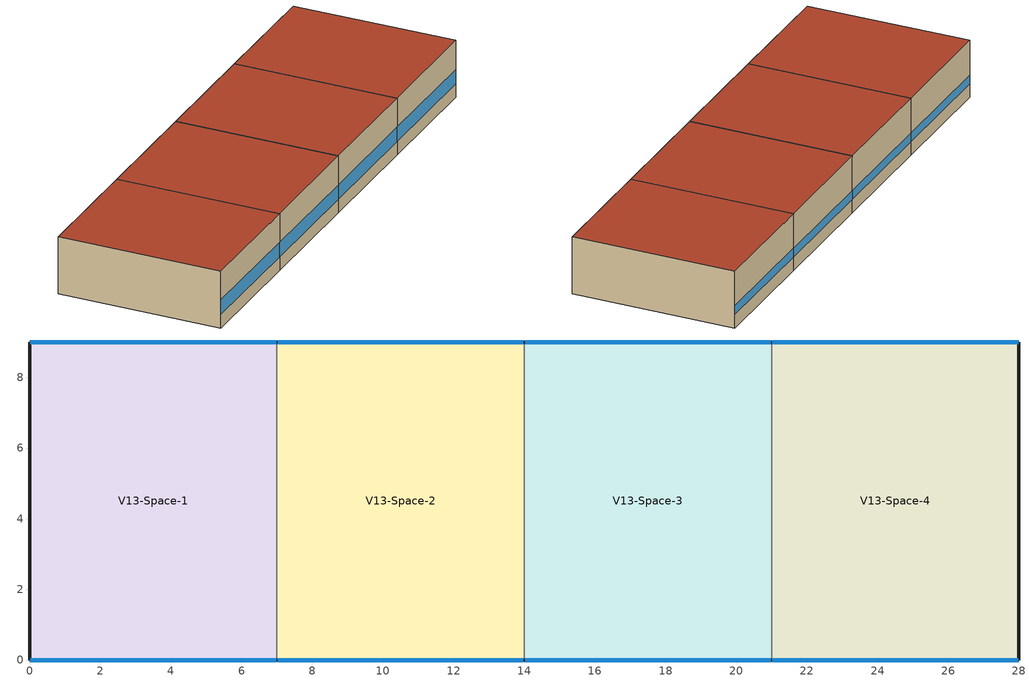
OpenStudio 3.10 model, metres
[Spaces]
V13-Space-1
 floor ground: 0,0 0,9 7,9 7,0 z0
 wall outside (V13WallInit): 7,9 0,9 0,0 7,0 z0:3.2
 wall to V13-Space-2: 7,0 7,9 z0:3.2
 window (V13WindowInit): 0.03,0 6.97,0 z0.76:1.57; 6.97,9 0.03,9 z0.76:1.25
 roof outside (V13RoofInit): 7,0 7,9 0,9 0,0 z3.2
V13-Space-2
 floor ground: 7,0 7,9 14,9 14,0 z0
 wall outside (V13WallInit): 14,9 7,9 / 7,0 14,0 z0:3.2
 wall to V13-Space-3: 14,0 14,9 z0:3.2
 window (V13WindowInit): 7.03,0 13.97,0 z0.76:1.57; 13.97,9 7.03,9 z0.76:1.25
 roof outside (V13RoofInit): 14,0 14,9 7,9 7,0 z3.2
V13-Space-3
 floor ground: 14,0 14,9 21,9 21,0 z0
 wall outside (V13WallInit): 21,9 14,9 / 14,0 21,0 z0:3.2
 wall to V13-Space-4: 21,0 21,9 z0:3.2
 window (V13WindowInit): 20.97,9 14.03,9 z0.76:1.25; 14.03,0 20.97,0 z0.76:1.57
 roof outside (V13RoofInit): 21,0 21,9 14,9 14,0 z3.2
V13-Space-4
 floor ground: 21,0 21,9 28,9 28,0 z0
 wall outside (V13WallInit): 21,0 28,0 28,9 21,9 z0:3.2
 window (V13WindowInit): 27.97,9 21.03,9 z0.76:1.25; 21.03,0 27.97,0 z0.76:1.57
 roof outside (V13RoofInit): 28,0 28,9 21,9 21,0 z3.2
[Material] Roughness=MediumSmooth; Thickness {m}=0.16; Density {kg/m3}=800; Specific Heat {J/kg-K}=900
Name | Conductivity {W/m-K}
V13WallInit Material | 0.8
V13RoofInit Material | 0.45
[Construction]
V13WallInit: V13WallInit Material
V13RoofInit: V13RoofInit Material
V13WindowInit: V13WindowInit Glazing
[WindowMaterial:SimpleGlazingSystem]
V13WindowInit Glazing: U-Factor {W/m2-K}=3.2; Solar Heat Gain Coefficient=0.4; Visible Transmittance=0.6
[BuildingStory]
Story 1: Nominal Z Coordinate {m}=0
[Space] Building Story=Story 1
Name | Thermal Zone
V13-Space-1 | V13-Space-1 Zone
V13-Space-2 | V13-Space-2 Zone
V13-Space-3 | V13-Space-3 Zone
V13-Space-4 | V13-Space-4 Zone
[ThermalZone] Use Ideal Air Loads=No
Name | Thermostat
V13-Space-1 Zone | V13-Space-1 Thermostat
V13-Space-2 Zone | V13-Space-2 Thermostat
V13-Space-3 Zone | V13-Space-3 Thermostat
V13-Space-4 Zone | V13-Space-4 Thermostat
[Sizing:Zone] Zone Cooling Design Supply Air Temperature Input Method=SupplyAirTemperature; Zone Cooling Design Supply Air Temperature {C}=14; Zone Cooling Design Supply Air Temperature Difference {deltaC}=11.11; Zone Heating Design Supply Air Temperature Input Method=SupplyAirTemperature; Zone Heating Design Supply Air Temperature {C}=40; Zone Heating Design Supply Air Temperature Difference {deltaC}=11.11; Zone Cooling Design Supply Air Humidity Ratio {kg-H2O/kg-air}=0.0085; Zone Heating Design Supply Air Humidity Ratio {kg-H2O/kg-air}=0.008; Cooling Design Air Flow Method=DesignDay; Heating Design Air Flow Method=DesignDay; Account for Dedicated Outdoor Air System=No; Dedicated Outdoor Air System Control Strategy=NeutralSupplyAir; Dedicated Outdoor Air Low Setpoint Temperature for Design {C}=autosize; Dedicated Outdoor Air High Setpoint Temperature for Design {C}=autosize; Zone Load Sizing Method=Sensible Load Only No Latent Load; Zone Latent Cooling Design Supply Air Humidity Ratio Input Method=HumidityRatioDifference; Zone Cooling Design Supply Air Humidity Ratio Difference {kgWater/kgDryAir}=0.005; Zone Latent Heating Design Supply Air Humidity Ratio Input Method=HumidityRatioDifference; Zone Humidification Design Supply Air Humidity Ratio Difference {kgWater/kgDryAir}=0.005; Sizing Option=Coincident
V13-Space-1 Zone; V13-Space-2 Zone; V13-Space-3 Zone; V13-Space-4 Zone
[Zone equipment]
V13-Space-1 Zone: V13-Space-1 Ideal Loads
V13-Space-2 Zone: V13-Space-2 Ideal Loads
V13-Space-3 Zone: V13-Space-3 Ideal Loads
V13-Space-4 Zone: V13-Space-4 Ideal Loads
[ThermostatSetpoint:DualSetpoint]
Name | Heating Setpoint Temperature Schedule | Cooling Setpoint Temperature Schedule
V13-Space-1 Thermostat | V13-Space-1 HtgSch | V13-Space-1 ClgSch
V13-Space-2 Thermostat | V13-Space-2 HtgSch | V13-Space-2 ClgSch
V13-Space-3 Thermostat | V13-Space-3 HtgSch | V13-Space-3 ClgSch
V13-Space-4 Thermostat | V13-Space-4 HtgSch | V13-Space-4 ClgSch
[Schedule:Ruleset]
Name | Default Day Schedule
V13-Space-1 HtgSch | Schedule Day 1
V13-Space-1 ClgSch | Schedule Day 2
V13-Space-2 HtgSch | Schedule Day 3
V13-Space-2 ClgSch | Schedule Day 4
V13-Space-3 HtgSch | Schedule Day 5
V13-Space-3 ClgSch | Schedule Day 6
V13-Space-4 HtgSch | Schedule Day 7
V13-Space-4 ClgSch | Schedule Day 8
[Schedule:Day]
Schedule Day 1; Schedule Day 3; Schedule Day 5; Schedule Day 7: 24, 0, 21
Schedule Day 2; Schedule Day 4; Schedule Day 6; Schedule Day 8: 24, 0, 24
